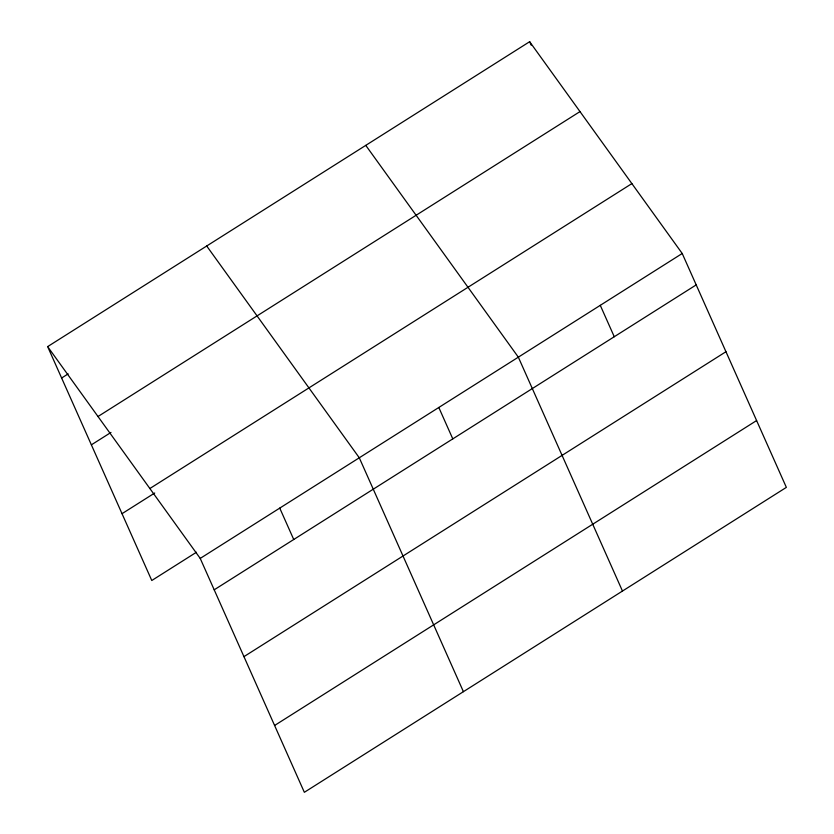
<?xml version="1.0" encoding="UTF-8"?>
<svg xmlns="http://www.w3.org/2000/svg" width="834" height="834" viewBox="0 0 834 834"><rect width="100%" height="100%" fill="white"/><g stroke="black" fill="none" stroke-linecap="round" stroke-linejoin="round"><path stroke-width="1.25" d="M47.642 346.621L529.653 41.7L682.222 253.494L786.358 487.379L304.347 792.3L200.223 558.415L47.642 346.621L151.778 580.506L196.438 552.244M61.622 378.021L68.159 373.882M97.995 416.52L579.995 111.589M91.375 444.835L110.985 432.429M149.87 488.526L631.87 183.605M122.025 513.681L154.707 493.009M200.223 558.415L682.222 253.494M214.202 589.815L696.202 284.894M243.945 656.639L725.955 351.719M274.605 725.476L756.605 420.555M365.772 145.377L518.341 357.171L622.477 591.056M206.707 245.999L359.287 457.793L463.412 691.678M529.653 41.7L531.206 45.192M600.282 305.338L614.262 336.728M438.809 407.482L452.789 438.882M279.755 508.104L293.735 539.504"/></g></svg>
